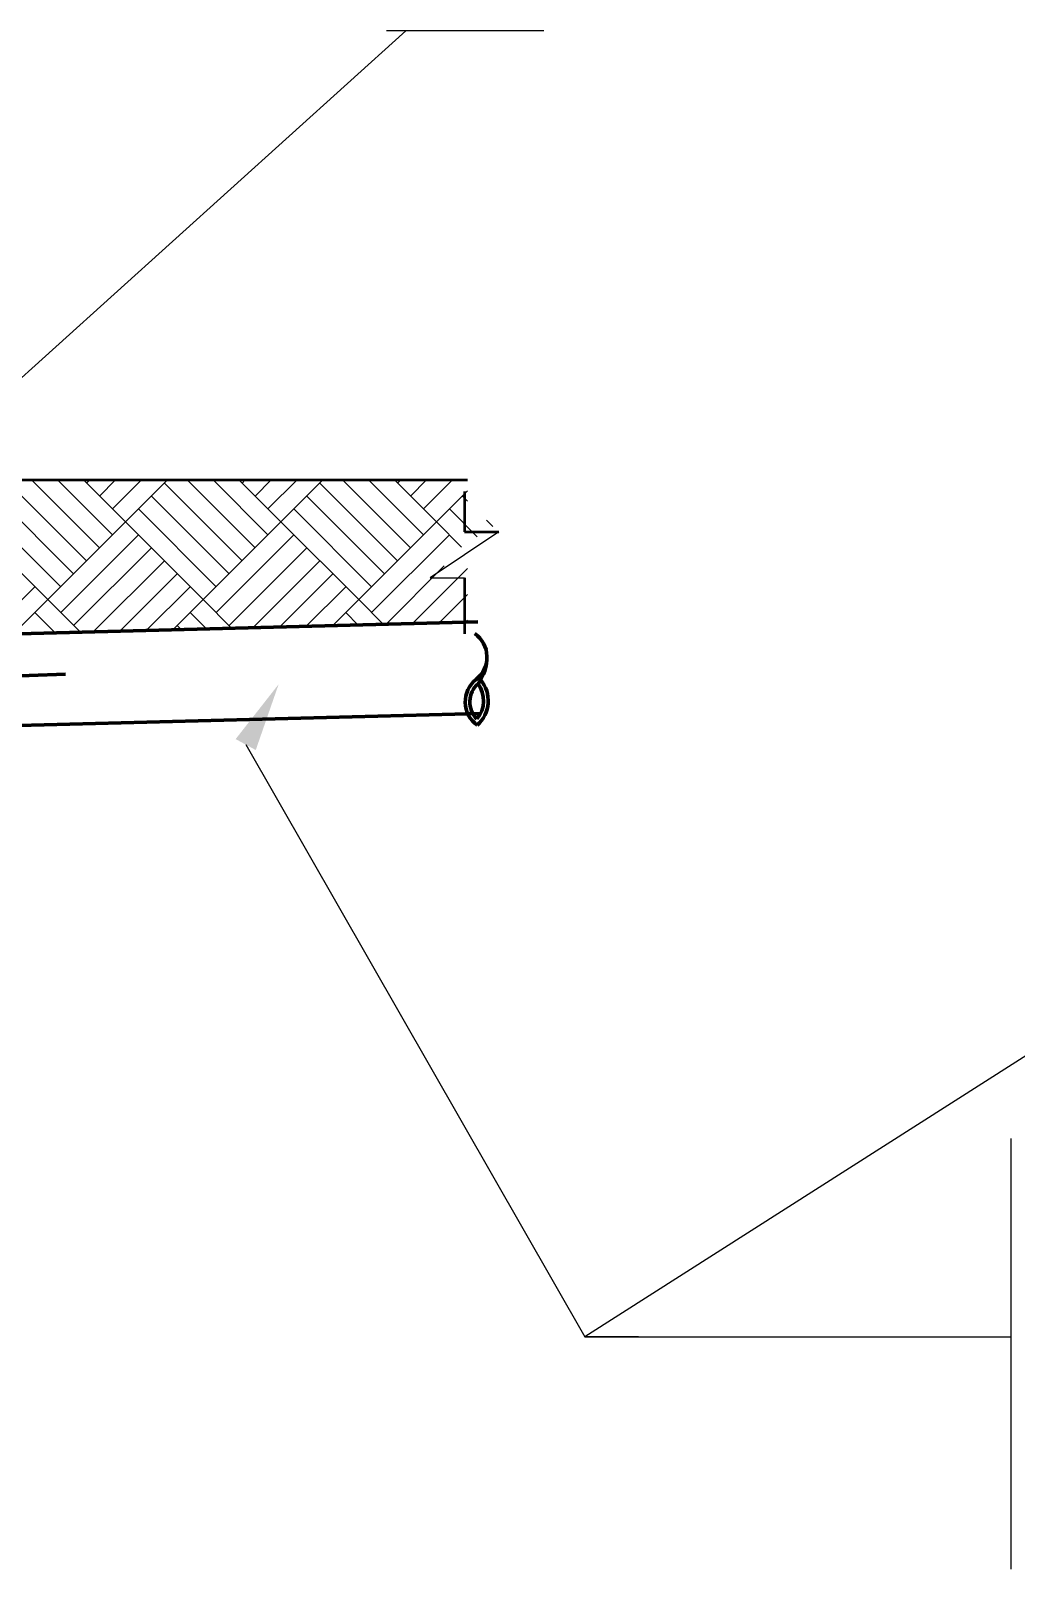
# Model space of a CAD drawing. Header units: inches. Extents: x 23 to 2032867, y 13 to 664695.
# Drawn here: x 1077541 to 1079303, y 494949 to 497700 of the extents above; entities that cross this region are included whole.
import ezdxf

# ---------------------------------------------------------------- set-up
doc = ezdxf.new("R2010")
doc.units = ezdxf.units.IN
doc.header["$MEASUREMENT"] = 0
doc.layers.add('PIPES', color=1, linetype='Continuous', lineweight=70)
doc.layers.add('WALLS', color=7, linetype='Continuous', lineweight=50)

msp = doc.modelspace()

# ---------------------------------------------------------------- linework, layer by layer
for p, q in [((1076817.403, 496441.605, 0), (1078211.583, 497700.401, 0)), ((1078458.284, 497700.401, 0), (1078177.269, 497700.401, 0)), ((1077664.002, 496775.7, 0), (1077542.554, 496897.148, 0)), ((1077687.166, 496798.865, 0), (1077588.884, 496897.148, 0)), ((1077710.331, 496822.03, 0), (1077635.214, 496897.148, 0)), ((1077640.837, 496891.525, 0), (1077646.46, 496897.148, 0)), ((1077664.002, 496868.36, 0), (1077692.79, 496897.148, 0)), ((1077687.166, 496845.195, 0), (1077739.119, 496897.148, 0)), ((1077710.331, 496822.03, 0), (1077785.449, 496897.148, 0)), ((1077941.979, 496775.7, 0), (1077820.532, 496897.148, 0)), ((1077965.144, 496798.865, 0), (1077866.862, 496897.148, 0)), ((1077988.309, 496822.03, 0), (1077913.191, 496897.148, 0)), ((1077918.815, 496891.525, 0), (1077924.438, 496897.148, 0)), ((1077941.979, 496868.36, 0), (1077970.767, 496897.148, 0)), ((1077965.144, 496845.195, 0), (1078017.097, 496897.148, 0)), ((1077988.309, 496822.03, 0), (1078063.427, 496897.148, 0)), ((1078219.957, 496775.7, 0), (1078098.51, 496897.148, 0)), ((1078243.122, 496798.865, 0), (1078144.84, 496897.148, 0)), ((1078266.287, 496822.03, 0), (1078191.169, 496897.148, 0)), ((1078196.792, 496891.525, 0), (1078202.416, 496897.148, 0)), ((1078219.957, 496868.36, 0), (1078248.745, 496897.148, 0)), ((1078243.122, 496845.195, 0), (1078295.075, 496897.148, 0)), ((1077640.837, 496752.536, 0), (1077501.848, 496891.525, 0)), ((1077918.815, 496752.536, 0), (1077779.826, 496891.525, 0)), ((1078196.792, 496752.536, 0), (1078057.804, 496891.525, 0)), ((1078266.287, 496822.03, 0), (1078322.043, 496877.786, 0)), ((1077594.507, 496706.206, 0), (1077455.518, 496845.195, 0)), ((1077617.672, 496729.371, 0), (1077478.683, 496868.36, 0)), ((1077872.485, 496706.206, 0), (1077733.496, 496845.195, 0)), ((1077895.65, 496729.371, 0), (1077756.661, 496868.36, 0)), ((1078150.463, 496706.206, 0), (1078011.474, 496845.195, 0)), ((1078173.628, 496729.371, 0), (1078034.639, 496868.36, 0)), ((1078339.07, 496795.576, 0), (1078289.452, 496845.195, 0)), ((1077571.342, 496683.041, 0), (1077432.353, 496822.03, 0)), ((1077571.342, 496683.041, 0), (1077710.331, 496822.03, 0)), ((1077849.32, 496683.041, 0), (1077710.331, 496822.03, 0)), ((1077849.32, 496683.041, 0), (1077988.309, 496822.03, 0)), ((1078127.298, 496683.041, 0), (1077988.309, 496822.03, 0)), ((1078127.298, 496683.041, 0), (1078266.287, 496822.03, 0)), ((1078311.273, 496777.044, 0), (1078266.287, 496822.03, 0)), ((1077594.507, 496659.876, 0), (1077733.496, 496798.865, 0)), ((1077872.485, 496659.876, 0), (1078011.474, 496798.865, 0)), ((1078150.463, 496659.876, 0), (1078289.452, 496798.865, 0)), ((1078377.938, 496804.2, 0), (1078255.088, 496722.3, 0)), ((1077617.672, 496636.712, 0), (1077756.661, 496775.7, 0)), ((1077895.65, 496636.712, 0), (1078034.639, 496775.7, 0)), ((1077652.459, 496625.169, 0), (1077779.826, 496752.536, 0)), ((1077937.912, 496632.644, 0), (1078057.804, 496752.536, 0)), ((1078175.789, 496638.873, 0), (1078280.191, 496743.275, 0)), ((1078223.365, 496640.119, 0), (1078322.043, 496738.797, 0)), ((1077462.158, 496620.186, 0), (1077548.178, 496706.206, 0)), ((1077700.035, 496626.415, 0), (1077802.991, 496729.371, 0)), ((1077747.61, 496627.661, 0), (1077826.155, 496706.206, 0)), ((1077985.487, 496633.89, 0), (1078080.968, 496729.371, 0)), ((1078033.063, 496635.136, 0), (1078104.133, 496706.206, 0)), ((1078255.088, 496722.3, 0), (1078316.513, 496722.3, 0)), ((1077509.733, 496621.432, 0), (1077571.342, 496683.041, 0)), ((1077629.807, 496624.576, 0), (1077571.342, 496683.041, 0)), ((1077795.186, 496628.907, 0), (1077849.32, 496683.041, 0)), ((1077900.692, 496631.67, 0), (1077849.32, 496683.041, 0)), ((1078080.638, 496636.382, 0), (1078127.298, 496683.041, 0)), ((1078171.576, 496638.763, 0), (1078127.298, 496683.041, 0)), ((1077584.66, 496623.394, 0), (1077548.178, 496659.876, 0)), ((1077855.544, 496630.487, 0), (1077826.155, 496659.876, 0)), ((1078126.429, 496637.581, 0), (1078104.133, 496659.876, 0)), ((1077810.397, 496629.305, 0), (1077802.991, 496636.712, 0)), ((1078081.282, 496636.398, 0), (1078080.968, 496636.712, 0)), ((1080386.656, 496548.498, 0), (1078531.482, 495364.394, 0)), ((1077925.283, 496423.847, 0), (1078531.482, 495364.394, 0)), ((1079293.826, 494949.038, 0), (1079293.826, 495719.465, 0)), ((1078627.308, 495364.394, 0), (1078531.482, 495364.394, 0)), ((1078531.482, 495364.394, 0), (1079293.826, 495364.394, 0))]:
    msp.add_line(p, q)
at = {"color": 0}
for p, q in [((1078322.043, 496858.933, 0), (1078312.617, 496868.36, 0)), ((1078366.868, 496814.108, 0), (1078355.802, 496825.175, 0)), ((1078270.94, 496641.365, 0), (1078322.043, 496692.468, 0)), ((1078318.516, 496642.611, 0), (1078322.043, 496646.138, 0))]:
    msp.add_line(p, q, dxfattribs=at)
msp.add_solid([(1077907.311, 496433.657, 0), (1077943.255, 496414.038, 0), (1077984.139, 496531.681, 0)])
at = {"layer": 'PIPES'}
for p, q in [((1075908.476, 496579.501, 0), (1078340.586, 496643.189, 0)), ((1077178.569, 496534.661, 0), (1077603.219, 496549.49, 0)), ((1075912.764, 496415.758, 0), (1078344.873, 496479.445, 0))]:
    msp.add_line(p, q, dxfattribs=at)
for centre, radius, start, end in [((1078305.426, 496580.474, 0), 51.187, 308.369897, 54.630102), ((1078274.699, 496581.116, 0), 81.9, 323.64743, 0.488645), ((1078368.974, 496500.21, 0), 51.188, 128.369897, 234.630102), ((1078299.343, 496502.352, 0), 59.378, 312.350905, 39.10764), ((1078368.974, 496500.21, 0), 42.997, 131.185644, 225.29038), ((1078299.343, 496502.352, 0), 51.188, 320.296231, 36.179794)]:
    msp.add_arc(centre, radius, start, end, dxfattribs=at)
at = {"layer": 'WALLS'}
for p, q in [((1076158.807, 496897.148, 0), (1078322.043, 496897.148, 0)), ((1078316.513, 496876.174, 0), (1078316.513, 496804.2, 0)), ((1078316.513, 496804.2, 0), (1078377.938, 496804.2, 0)), ((1078316.513, 496722.3, 0), (1078316.513, 496621.729, 0))]:
    msp.add_line(p, q, dxfattribs=at)

doc.saveas('drawing.dxf')
